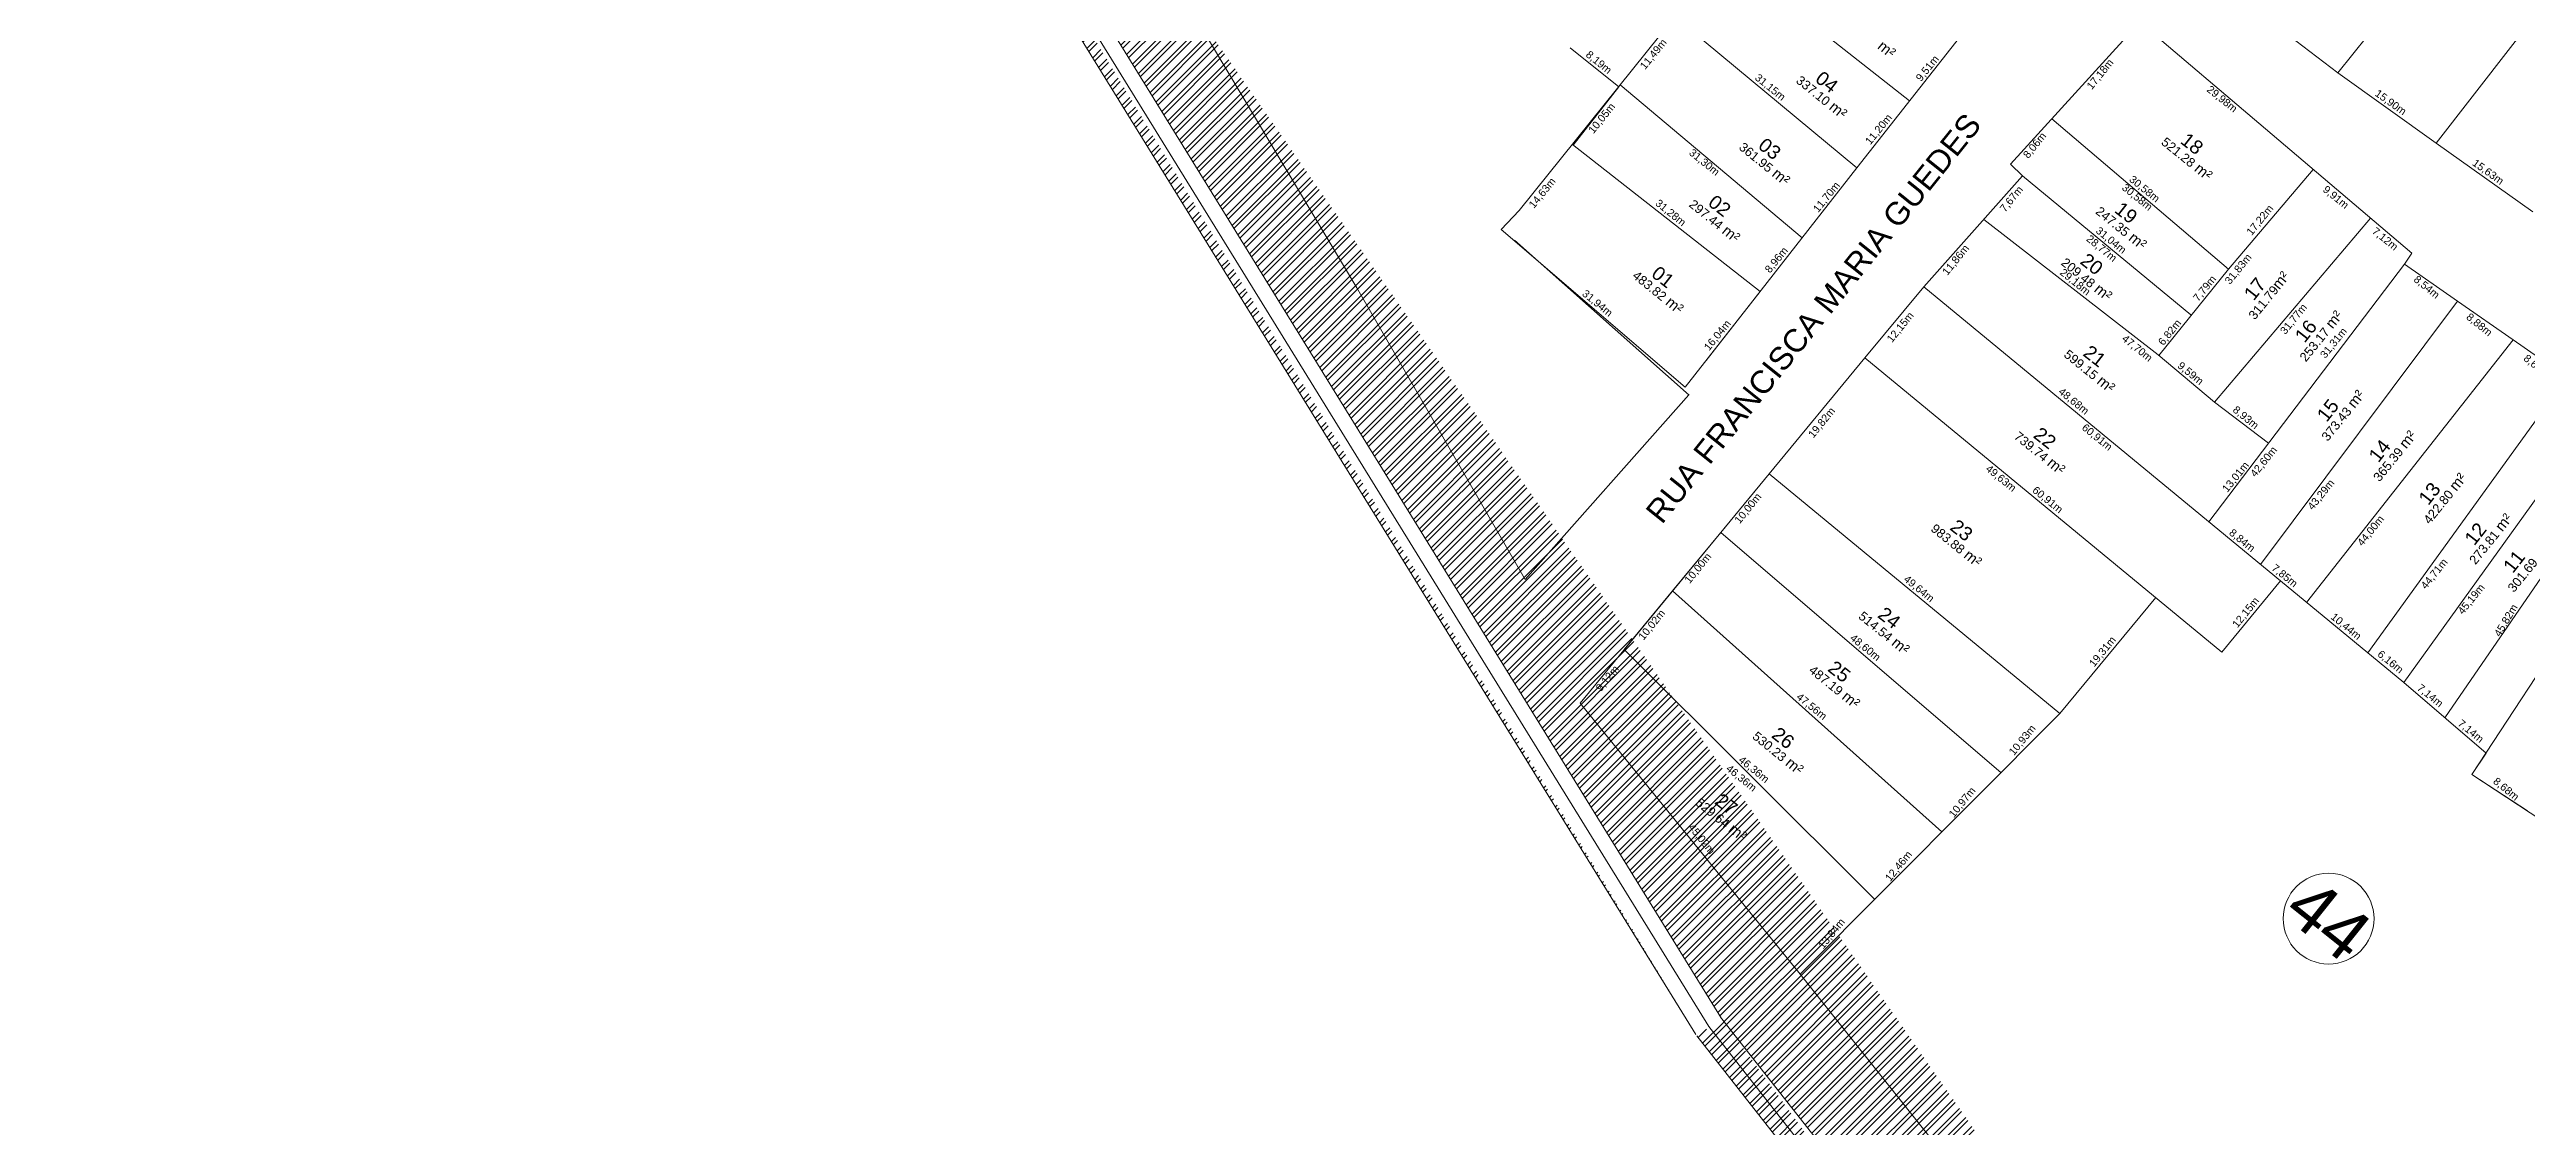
# Model space of a CAD drawing. Header units: metres. Extents: x 3808 to 8215, y 2374 to 6187.
# Drawn here: x 5435.4 to 5761.7, y 3909.4 to 4051.3 of the extents above; entities that cross this region are included whole.
import ezdxf

# ---------------------------------------------------------------- set-up
doc = ezdxf.new("R2010")
doc.units = ezdxf.units.M
doc.linetypes.add('CENTER', pattern=[2, 1.25, -0.25, 0.25, -0.25])
for name, color, linetype in [('0 - Cotas', 7, 'Continuous'), ('0 - Linhas Quadras', 7, 'Continuous'), ('0 - Nome Ruas', 7, 'CENTER'), ('0 - Numero de Lotes', 6, 'Continuous'), ('0 - Número de Quadra', 7, 'CENTER'), ('0 - Área Dos Lotes', 1, 'Continuous'), ('Fluxo', 170, 'Continuous')]:
    doc.layers.add(name, color=color, linetype=linetype)
doc.styles.add('Arial', font='arial.ttf')
doc.styles.add('pedro', font='arial.ttf', dxfattribs={"height": 3})

msp = doc.modelspace()

# ---------------------------------------------------------------- hatches: boundary and pattern name
at = {"layer": 'Fluxo', "lineweight": 5}
h = msp.add_hatch(dxfattribs=at)
h.set_pattern_fill('ANSI32', color=256, scale=0.15)
h.set_pattern_definition([(45, (-581.274, 256.0805), (-1.01027881, 1.01027881), []), (45, (-580.6005, 256.0805), (-1.01027881, 1.01027881), [])])
edge = h.paths.add_edge_path()
edge.add_arc((6409.322, 3934.822), 605.94, 215.558436, 220.888153)
edge.add_arc((6409.322, 3934.822), 601.94, 215.558436, 220.888153)
edge.add_line((5951.237, 3538.183), (5954.261, 3540.801))
edge.add_arc((10925.118, 7550.386), 6385.997, 217.3930198, 218.3872368)
edge.add_arc((10925.118, 7550.386), 6389.997, 217.3930198, 218.3872368)
edge.add_arc((8022.058, 5423.597), 2788.956, 216.17081, 218.897105)
edge.add_arc((8022.058, 5423.597), 2792.956, 216.17081, 218.897105)
edge.add_arc((6561.25, 4446.689), 1035.746, 216.369866, 220.234553)
edge.add_arc((6561.25, 4446.689), 1039.746, 216.369866, 220.234553)
edge.add_line((5727.223, 3832.546), (5655.544, 3923.802))
edge.add_line((5724.078, 3830.075), (5652.399, 3921.332))
edge.add_line((5655.674, 3923.617), (5438.849, 4274.969))
edge.add_line((5652.27, 3921.517), (5435.445, 4272.868))

# ---------------------------------------------------------------- linework, layer by layer
at = {"layer": '0 - Linhas Quadras', "linetype": 'Continuous', "lineweight": 5}
for p, q in [((5540.959, 4131.629, 0), (5607.622, 4019.886, 0)), ((5771.452, 4091.454, 0), (5736.837, 4048.204, 0)), ((5783.347, 4082.228, 0), (5749.778, 4038.964, 0)), ((5700.669, 4070.198, 0), (5680.613, 4044.777, 0)), ((5655.946, 4063.809, 0), (5680.404, 4044.512, 0)), ((5718.03, 4062.549, 0), (5736.837, 4048.204, 0)), ((5629.022, 4030.059, 0), (5649.521, 4055.572, 0)), ((5649.521, 4055.572, 0), (5673.5, 4035.691, 0)), ((5710.749, 4054.874, 0), (5693.717, 4036.194, 0)), ((5727.286, 4040.824, 0), (5710.749, 4054.874, 0)), ((5635.738, 4051.486, 0), (5642.119, 4046.36, 0)), ((5642.119, 4046.36, 0), (5636.126, 4038.703, 0)), ((5642.324, 4046.614, 0), (5666.288, 4026.478, 0)), ((5749.778, 4038.964, 0), (5736.837, 4048.204, 0)), ((5680.613, 4044.777, 0), (5673.5, 4035.691, 0)), ((5699.154, 4042.156, 0), (5722.446, 4022.332, 0)), ((5636.028, 4038.779, 0), (5660.761, 4019.418, 0)), ((5746.58, 4024.432, 0), (5727.286, 4040.824, 0)), ((5749.778, 4038.964, 0), (5762.498, 4029.882, 0)), ((5673.5, 4035.691, 0), (5653.62, 4010.296, 0)), ((5693.717, 4036.194, 0), (5695.298, 4034.628, 0)), ((5722.446, 4022.332, 0), (5733.599, 4035.46, 0)), ((5695.298, 4034.628, 0), (5682.281, 4020.036, 0)), ((5695.298, 4034.628, 0), (5717.489, 4016.323, 0)), ((5626.613, 4027.58, 0), (5629.022, 4030.059, 0)), ((5720.579, 4004.829, 0), (5741.152, 4029.044, 0)), ((5650.873, 4006.787, 0), (5626.613, 4027.58, 0)), ((5651.382, 4005.751, 0), (5628.372, 4026.175, 0)), ((5690.184, 4028.895, 0), (5713.15, 4011.063, 0)), ((5745.593, 4023.017, 0), (5719.833, 3989.059, 0)), ((5745.593, 4023.017, 0), (5746.58, 4024.432, 0)), ((5752.611, 4018.119, 0), (5745.593, 4023.017, 0)), ((5607.622, 4019.886, 0), (5629.778, 3981.454, 0)), ((5660.761, 4019.418, 0), (5650.873, 4006.787, 0)), ((5682.281, 4020.036, 0), (5674.552, 4010.667, 0)), ((5745.51, 3967.878, 0), (5682.281, 4020.036, 0)), ((5722.446, 4022.332, 0), (5713.233, 4010.994, 0)), ((5752.611, 4018.119, 0), (5726.649, 3983.436, 0)), ((5759.91, 4013.026, 0), (5752.611, 4018.119, 0)), ((5759.91, 4013.026, 0), (5752.611, 4018.119, 0)), ((5759.91, 4013.026, 0), (5732.706, 3978.439, 0)), ((5781.908, 3997.675, 0), (5759.91, 4013.026, 0)), ((5674.552, 4010.667, 0), (5661.938, 3995.376, 0)), ((5674.552, 4010.667, 0), (5721.536, 3971.909, 0)), ((5713.15, 4011.063, 0), (5720.579, 4004.829, 0)), ((5766.986, 4008.088, 0), (5740.76, 3971.796, 0)), ((5629.778, 3981.454, 0), (5651.361, 4005.769, 0)), ((5720.579, 4004.829, 0), (5727.699, 3999.428, 0)), ((5771.923, 4004.643, 0), (5745.51, 3967.878, 0)), ((5776.944, 4001.139, 0), (5750.934, 3963.238, 0)), ((5754.499, 3955.765, 0), (5781.908, 3997.675, 0)), ((5661.938, 3995.376, 0), (5637.034, 3965.185, 0)), ((5661.938, 3995.376, 0), (5655.575, 3987.662, 0)), ((5661.938, 3995.376, 0), (5700.228, 3963.79, 0)), ((5655.575, 3987.662, 0), (5649.212, 3979.948, 0)), ((5655.575, 3987.662, 0), (5692.472, 3956.007, 0)), ((5721.536, 3971.909, 0), (5729.265, 3981.278, 0)), ((5745.51, 3967.878, 0), (5729.265, 3981.278, 0)), ((5649.212, 3979.948, 0), (5642.836, 3972.219, 0)), ((5649.212, 3979.948, 0), (5684.689, 3948.197, 0)), ((5700.228, 3963.79, 0), (5712.842, 3979.081, 0)), ((5642.836, 3972.219, 0), (5675.846, 3939.323, 0)), ((5756.359, 3958.599, 0), (5745.51, 3967.878, 0)), ((5637.034, 3965.185, 0), (5666.029, 3929.473, 0)), ((5666.029, 3929.473, 0), (5700.228, 3963.79, 0)), ((5754.499, 3955.765, 0), (5756.359, 3958.599, 0)), ((5766.791, 3947.699, 0), (5754.499, 3955.765, 0)), ((5761.796, 3950.977, 0), (5754.499, 3955.765, 0)), ((5666.029, 3929.473, 0), (5755.06, 3817.564, 0))]:
    msp.add_line(p, q, dxfattribs=at)
at = {"layer": '0 - Número de Quadra', "linetype": 'ByBlock', "lineweight": 5}
msp.add_circle((5735.618, 3936.78, 0), 5.979, dxfattribs=at)
at = {"layer": 'Fluxo', "lineweight": 5}
for p, q in [((5653.972, 3922.567), (5437.147, 4273.919, 271.364)), ((5655.674, 3923.617), (5438.849, 4274.969, 271.364)), ((5652.27, 3921.517), (5435.445, 4272.868, 271.364)), ((5724.078, 3830.075), (5652.399, 3921.332)), ((5725.651, 3831.31), (5653.972, 3922.567)), ((5727.223, 3832.546), (5655.544, 3923.802))]:
    msp.add_line(p, q, dxfattribs=at)

# ---------------------------------------------------------------- texts
at = {"layer": '0 - Cotas', "lineweight": 5, "style": 'Arial'}
for s, rotation, p in [('11,49m', 50.93117, (5645.586, 4048.564, 0)), ('8,19m', 320.93117, (5637.686, 4050.446, 0)), ('9,51m', 50.93117, (5681.925, 4046.99, 0)), ('17,18m', 50.93117, (5704.423, 4045.919, 0)), ('31,15m', 320.93117, (5659.966, 4047.401, 0)), ('29,98m', 320.93117, (5719.477, 4045.858, 0)), ('15,90m', 324.47258, (5741.619, 4045.281, 0)), ('10,05m', 50.93117, (5638.786, 4040.118, 0)), ('11,20m', 50.93117, (5675.258, 4038.653, 0)), ('8,06m', 50.93117, (5696.054, 4036.85, 0)), ('31,30m', 320.93117, (5651.286, 4037.521, 0)), ('15,63m', 324.47258, (5754.449, 4036.12, 0)), ('14,63m', 50.93117, (5630.951, 4030.274, 0)), ('11,70m', 50.93117, (5668.387, 4029.731, 0)), ('7,67m', 50.93117, (5692.998, 4029.785, 0)), ('30,58m', 320.93117, (5708.295, 4032.924, 0)), ('9,91m', 320.93117, (5734.759, 4032.67, 0)), ('31,28m', 320.93117, (5646.85, 4030.868, 0)), ('17,22m', 50.93117, (5725.482, 4026.701, 0)), ('28,77m', 320.93117, (5703.611, 4026.181, 0)), ('31,04m', 320.93117, (5704.849, 4027.244, 0)), ('7,12m', 320.93117, (5741.252, 4027.175, 0)), ('8,96m', 50.93117, (5662.036, 4021.751, 0)), ('11,86m', 50.93117, (5685.408, 4021.45, 0)), ('31,83m', 50.93117, (5722.621, 4020.257, 0)), ('31,94m', 320.93117, (5637.199, 4018.952, 0)), ('29,18m', 320.93117, (5700.13, 4021.743, 0)), ('7,79m', 50.93117, (5718.44, 4018, 0)), ('8,54m', 320.93117, (5746.726, 4020.833, 0)), ('12,15m', 50.93117, (5678.108, 4012.595, 0)), ('31,77m', 50.93117, (5729.91, 4013.669, 0)), ('8,88m', 320.93117, (5753.655, 4015.878, 0)), ('16,04m', 50.93117, (5654.019, 4011.521, 0)), ('47,70m', 320.93117, (5708.299, 4013.03, 0)), ('6,82m', 50.93117, (5713.841, 4012.203, 0)), ('31,31m', 50.93117, (5735.175, 4010.512, 0)), ('9,59m', 320.93117, (5715.622, 4009.47, 0)), ('8,61m', 320.93117, (5761.191, 4010.431, 0)), ('48,68m', 320.93117, (5699.938, 4006.044, 0)), ('19,82m', 50.93117, (5667.757, 4000.026, 0)), ('8,93m', 320.93117, (5722.897, 4003.652, 0)), ('60,91m', 320.93117, (5703.018, 4001.305, 0)), ('49,63m', 320.93117, (5690.356, 3995.889, 0)), ('13,01m', 50.93117, (5722.276, 3992.865, 0)), ('42,60m', 50.93117, (5725.969, 3994.872, 0)), ('60,91m', 320.93117, (5696.502, 3993.055, 0)), ('43,29m', 50.93117, (5733.517, 3990.532, 0)), ('10,00m', 50.93117, (5658.047, 3988.721, 0)), ('8,84m', 320.93117, (5722.416, 3987.455, 0)), ('44,00m', 50.93117, (5740.06, 3985.779, 0)), ('10,00m', 50.93117, (5651.457, 3980.84, 0)), ('7,85m', 320.93117, (5728.019, 3982.805, 0)), ('44,71m', 50.93117, (5748.426, 3980.105, 0)), ('49,64m', 320.93117, (5679.555, 3981.339, 0)), ('45,19m', 50.93117, (5753.305, 3976.759, 0)), ('10,02m', 50.93117, (5645.377, 3973.375, 0)), ('12,15m', 50.93117, (5723.602, 3975.013, 0)), ('10,44m', 320.93117, (5735.807, 3976.376, 0)), ('45,82m', 59.23412, (5758.194, 3973.824, 0)), ('48,60m', 320.93117, (5672.495, 3973.59, 0)), ('19,31m', 50.93117, (5704.737, 3969.855, 0)), ('6,16m', 320.93117, (5741.953, 3971.462, 0)), ('9,12m', 50.93117, (5639.777, 3966.626, 0)), ('7,14m', 320.93117, (5747.185, 3967.006, 0)), ('47,56m', 320.93117, (5665.422, 3965.829, 0)), ('10,93m', 50.93117, (5694.177, 3958.196, 0)), ('7,14m', 320.93117, (5752.532, 3962.329, 0)), ('46,36m', 320.93117, (5657.812, 3957.527, 0)), ('46,36m', 320.93117, (5656.164, 3956.388, 0)), ('10,97m', 50.93117, (5686.259, 3949.997, 0)), ('8,68m', 320.93117, (5757.187, 3954.71, 0)), ('45,02m', 308.89903, (5651.2, 3948.795, 0)), ('12,46m', 50.93117, (5677.877, 3941.586, 0)), ('13,84m', 50.93117, (5669.053, 3932.697, 0))]:
    msp.add_text(s, height=1, rotation=rotation, dxfattribs=at).set_placement(p)
at = {"layer": '0 - Linhas Quadras', "lineweight": 5, "style": 'Arial'}
msp.add_text('30,58m', height=1, rotation=320.93117, dxfattribs=at).set_placement((5709.255, 4034.013, 0))
at = {"layer": '0 - Nome Ruas', "linetype": 'Continuous', "lineweight": 5, "style": 'pedro'}
msp.add_text('RUA FRANCISCA MARIA GUEDES', height=3, rotation=51.28455, dxfattribs=at).set_placement((5647.805, 3988.617, 0))
at = {"layer": '0 - Numero de Lotes', "lineweight": 5, "style": 'Arial'}
for s, rotation, p in [('04', 321.92725, (5667.857, 4047.16, -540.279)), ('03', 321.92725, (5660.339, 4038.37, -540.279)), ('18', 321.92725, (5715.962, 4039.036, -540.279)), ('02', 321.92725, (5653.743, 4030.854, -540.279)), ('19', 321.92725, (5707.289, 4029.931, -540.279)), ('01', 321.92725, (5646.278, 4021.479, -540.279)), ('20', 321.92725, (5702.756, 4023.175, -540.279)), ('17', 51.92725, (5725.745, 4018.077, -540.279)), ('16', 51.92725, (5732.459, 4012.529, -540.279)), ('21', 321.92725, (5703.137, 4011.055, -540.279)), ('15', 51.92725, (5735.357, 4002.084, -540.279)), ('22', 321.92725, (5696.588, 4000.261, -540.279)), ('14', 51.92725, (5742.17, 3996.748, -540.279)), ('13', 51.92725, (5748.744, 3991.118, -540.279)), ('23', 321.92725, (5685.609, 3988.114, -540.279)), ('12', 51.92725, (5754.799, 3985.812, -540.279)), ('11', 51.92725, (5759.875, 3982.169, -540.279)), ('24', 321.92725, (5676.085, 3976.576, -540.279)), ('25', 321.92725, (5669.511, 3969.501, -540.279)), ('26', 321.92725, (5662.111, 3960.749, -540.279)), ('27', 321.92725, (5654.621, 3952.008, -540.279))]:
    msp.add_text(s, height=1.8197, rotation=rotation, dxfattribs=at).set_placement(p)
at = {"layer": '0 - Número de Quadra', "linetype": 'Continuous', "lineweight": 5, "style": 'pedro'}
msp.add_text('44', height=6.7786, rotation=321.38534, dxfattribs=at).set_placement((5729.387, 3937.301, 0))
at = {"layer": '0 - Área Dos Lotes', "lineweight": 5, "style": 'Arial'}
for s, height, rotation, p in [('m²', 1.4, 320.93117, (5676.097, 4051.509, 0)), ('337.10 ', 1.2, 320.93117, (5665.36, 4047.014, 0)), ('m²', 1.4, 320.93117, (5669.702, 4043.489, 0)), ('361.95 ', 1.2, 320.93117, (5657.842, 4038.225, 0)), ('521.28 ', 1.2, 320.93117, (5713.465, 4038.891, 0)), ('m²', 1.4, 320.93117, (5662.184, 4034.7, 0)), ('m²', 1.4, 320.93117, (5717.808, 4035.366, 0)), ('297.44 ', 1.2, 320.93117, (5651.262, 4030.695, 0)), ('247.35 ', 1.2, 320.93117, (5704.808, 4029.772, 0)), ('m²', 1.4, 320.93117, (5655.604, 4027.17, 0)), ('m²', 1.4, 320.93117, (5709.151, 4026.247, 0)), ('209.48 ', 1.2, 320.93117, (5700.275, 4023.016, 0)), ('483.82 ', 1.2, 320.93117, (5643.818, 4021.303, 0)), ('m²', 1.4, 320.93117, (5704.617, 4019.491, 0)), ('311.79', 1.2, 50.93117, (5725.89, 4015.579, 0)), ('m²', 1.4, 50.93117, (5729.122, 4019.56, 0)), ('m²', 1.4, 320.93117, (5648.161, 4017.778, 0)), ('m²', 1.4, 50.93117, (5736.142, 4014.39, 0)), ('253.17 ', 1.2, 50.93117, (5732.617, 4010.047, 0)), ('599.15 ', 1.2, 320.93117, (5700.64, 4010.909, 0)), ('m²', 1.4, 320.93117, (5704.983, 4007.384, 0)), ('m²', 1.4, 50.93117, (5739.027, 4003.928, 0)), ('373.43 ', 1.2, 50.93117, (5735.502, 3999.586, 0)), ('739.74 ', 1.2, 320.93117, (5694.084, 4000.122, 0)), ('m²', 1.4, 50.93117, (5745.84, 3998.593, 0)), ('m²', 1.4, 320.93117, (5698.426, 3996.597, 0)), ('365.39 ', 1.2, 50.93117, (5742.315, 3994.25, 0)), ('422.80 ', 1.2, 50.93117, (5748.92, 3988.659, 0)), ('m²', 1.4, 50.93117, (5752.445, 3993.001, 0)), ('m²', 1.4, 50.93117, (5758.483, 3987.674, 0)), ('983.88 ', 1.2, 320.93117, (5683.112, 3987.968, 0)), ('273.81 ', 1.2, 50.93117, (5754.958, 3983.331, 0)), ('m²', 1.4, 320.93117, (5687.454, 3984.443, 0)), ('301.69 ', 1.2, 50.93117, (5760.02, 3979.672, 0)), ('514.54 ', 1.2, 320.93117, (5673.588, 3976.43, 0)), ('m²', 1.4, 320.93117, (5677.93, 3972.905, 0)), ('487.19 ', 1.2, 320.93117, (5667.052, 3969.325, 0)), ('m²', 1.4, 320.93117, (5671.394, 3965.8, 0)), ('530.23 ', 1.2, 320.93117, (5659.614, 3960.603, 0)), ('m²', 1.4, 320.93117, (5663.957, 3957.078, 0)), ('529.64 ', 1.2, 320.93117, (5652.124, 3951.863, 0)), ('m²', 1.4, 320.93117, (5656.466, 3948.338, 0))]:
    msp.add_text(s, height=height, rotation=rotation, dxfattribs=at).set_placement(p)

doc.saveas('drawing.dxf')
